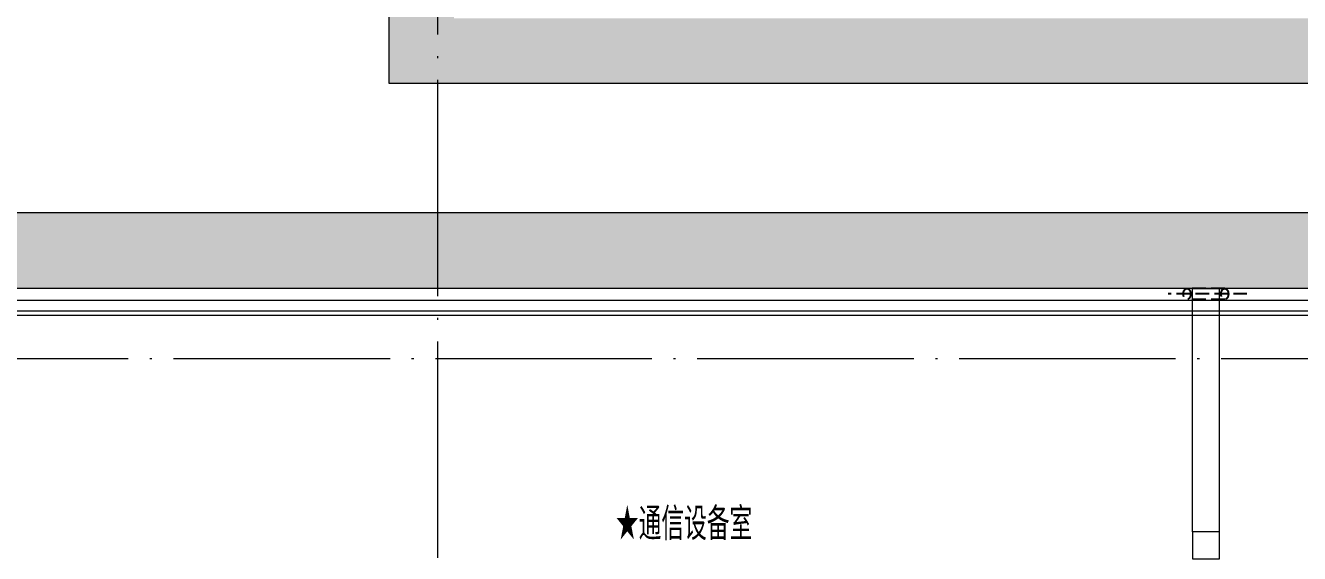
# Model space of a CAD drawing. Extents: x 13114849 to 13479250, y 160225 to 278773.
# Drawn here: x 13296589 to 13308363, y 202760 to 207642 of the extents above; entities that cross this region are included whole.
import ezdxf

# ---------------------------------------------------------------- set-up
doc = ezdxf.new("R2010")
doc.units = 0
doc.header["$LTSCALE"] = 1000
doc.header["$MEASUREMENT"] = 0
doc.linetypes.add('DASH', pattern=[0.35, 0.25, -0.1])
doc.linetypes.add('DOTE', pattern=[2.4200000000000004, 2, -0.2, 0.02, -0.2])
doc.layers.add('DUCT-X-S管', color=3, linetype='Continuous')
doc.layers.add('建筑底图', color=8, linetype='Continuous', lineweight=13)
doc.layers.add('预埋管', color=8, linetype='Continuous', lineweight=5)
doc.styles.add('C', font='HZTXT_E', dxfattribs={"width": 0.7, "bigfont": 'HZTXT'})

# ---------------------------------------------------------------- blocks, each defined once
blk = doc.blocks.new('_FZH')
blk.add_lwpolyline([(-0.5, -0.5), (0.5, -0.5), (0.5, 0.5), (-0.4999999999999999, 0.5)], close=True)
blk = doc.blocks.new('A$C00460B6A')
at = {"layer": '预埋管', "linetype": 'DASH', "lineweight": -3, "ltscale": 0.5}
for p, q in [((729.1189822256565, 50.00143341813236), (-0.006739586591720581, 50.00143030937761)), ((523.463043898344, 100.0014334181324), (174.7439385093749, 100.0014303093776)), ((523.463043898344, 100.0014334181324), (174.7439385093749, 100.0014303093776)), ((523.4630443789065, 0.00143341813236475), (174.7439389880747, 0.001430309377610683))]:
    blk.add_line(p, q, dxfattribs=at)
for centre in [(174.7439387496561, 50.00143030937761), (523.4630441386253, 50.00143341813236)]:
    blk.add_ellipse(centre, major_axis=(-2.429254217184632e-07, 49.99999999906868), ratio=0.6701911663388869, start_param=3.141592653510884, end_param=9.42477796069047, dxfattribs=at)

msp = doc.modelspace()

# ---------------------------------------------------------------- hatches: boundary and pattern name
at = {"layer": 'DUCT-X-S管'}
h = msp.add_hatch(dxfattribs=at)
h.set_pattern_fill('ANSI31', color=8, scale=200)
h.set_pattern_definition([(45, (0, 0), (-224.5064030267288, 224.5064030267288), [])])
h.paths.add_polyline_path([(13249447.56620513, 209819.5139869216), (13249247.56620513, 209819.5139869219), (13249247.56620513, 209019.5139869219), (13249447.56620513, 209019.5139869216)])
h.paths.add_polyline_path([(13251249.25773995, 209419.5139869194), (13249447.76620513, 209419.5139869216), (13249447.76620513, 209019.5139869216), (13251249.25773995, 209019.5139869194)])
h.paths.add_polyline_path([(13251249.25773995, 209819.5139869194), (13249447.76620513, 209819.5139869216), (13249447.76620513, 209419.5139869216), (13251249.25773995, 209419.5139869194)])
h.paths.add_polyline_path([(13251249.45773995, 209819.5139869194), (13251249.45773995, 209419.5139869194), (13252049.45773995, 209419.5139869184)], flags=17)
h.paths.add_polyline_path([(13252049.45773995, 209419.5139869184), (13251249.45773995, 209419.5139869194), (13251249.45773995, 209019.5139869194)])
h.paths.add_polyline_path([(13252049.45773995, 209819.5139869184), (13251249.45773995, 209819.5139869194), (13252049.45773995, 209419.5139869184)], flags=17)
h.paths.add_polyline_path([(13252049.45773995, 209419.5139869184), (13251249.45773995, 209019.5139869194), (13252049.45773995, 209019.5139869184)])
h.paths.add_polyline_path([(13249247.36620514, 209819.5139869219), (13248747.36620513, 209819.5139869225), (13248747.36620513, 209419.5139869225), (13249247.36620514, 209419.5139869219)])
h.paths.add_polyline_path([(13249247.36620514, 209419.5139869219), (13248747.36620513, 209419.5139869225), (13248747.36620513, 209019.5139869225), (13249247.36620514, 209019.5139869219)])
h.paths.add_polyline_path([(13249247.36620513, 208619.5139868674), (13248747.36620513, 208619.5139868671), (13248747.36620513, 208219.5139868671), (13249247.36620513, 208219.5139868674)])
h.paths.add_polyline_path([(13249247.36620513, 208219.5139868674), (13248747.36620513, 208219.5139868671), (13248747.36620513, 207819.5139868671), (13249247.36620513, 207819.5139868674)])
h.paths.add_polyline_path([(13251198.63290905, 208619.5139868676), (13249447.76620513, 208619.5139868675), (13249447.76620513, 208219.5139868675), (13251198.63290905, 208219.5139868676)])
h.paths.add_polyline_path([(13249447.56620513, 208619.5139868647), (13249247.56620513, 208619.5139868647), (13249247.56620513, 207819.5139868702), (13249447.56620513, 207819.5139868703)])
h.paths.add_polyline_path([(13251198.63290905, 208219.5139868676), (13249447.76620513, 208219.5139868675), (13249447.76620513, 207819.5139868675), (13251198.63290905, 207819.5139868676)])
h.paths.add_polyline_path([(13251198.83290905, 208619.5139868676), (13251198.83290905, 208219.5139868676), (13251998.83290905, 208219.5139868676)])
h.paths.add_polyline_path([(13251998.83290905, 208219.5139868676), (13251198.83290905, 208219.5139868676), (13251198.83290905, 207819.5139868676)], flags=17)
h.paths.add_polyline_path([(13251998.83290905, 208219.5139868676), (13251198.83290905, 207819.5139868676), (13251998.83290905, 207819.5139868676)], flags=17)
h.paths.add_polyline_path([(13251998.83290905, 208619.5139868676), (13251198.83290905, 208619.5139868676), (13251998.83290905, 208219.5139868676)])
h.paths.add_polyline_path([(13252850.25773995, 209419.5139869174), (13252850.25773995, 209019.5139869174), (13253650.25773995, 209019.5139869164)], flags=17)
h.paths.add_polyline_path([(13253650.25773995, 209819.5139869164), (13252850.25773995, 209819.5139869174), (13252850.25773995, 209419.5139869174)])
h.paths.add_polyline_path([(13253650.25773995, 209819.5139869164), (13252850.25773995, 209419.5139869174), (13253650.25773995, 209419.5139869164)])
h.paths.add_polyline_path([(13253650.25773995, 209419.5139869164), (13252850.25773995, 209419.5139869174), (13253650.25773995, 209019.5139869164)], flags=17)
h.paths.add_polyline_path([(13256072.34927476, 209419.5139869133), (13253650.45773995, 209419.5139869164), (13253650.45773995, 209019.5139869164), (13256072.34927476, 209019.5139869133)])
h.paths.add_polyline_path([(13256072.34927476, 209819.5139869133), (13253650.45773995, 209819.5139869164), (13253650.45773995, 209419.5139869164), (13256072.34927476, 209419.5139869133)])
h.paths.add_polyline_path([(13256072.34927476, 208619.5139868679), (13253599.83290905, 208619.5139868677), (13253599.83290905, 208219.5139868677), (13256072.34927476, 208219.5139868679)])
h.paths.add_polyline_path([(13256072.34927476, 208219.5139868679), (13253599.83290905, 208219.5139868677), (13253599.83290905, 207819.5139868677), (13256072.34927476, 207819.5139868679)])
h.paths.add_polyline_path([(13253599.63290905, 208619.5139868677), (13252799.63290905, 208219.5139868677), (13253599.63290905, 208219.5139868677)], flags=17)
h.paths.add_polyline_path([(13253599.63290905, 208219.5139868677), (13252799.63290905, 208219.5139868677), (13253599.63290905, 207819.5139868677)])
h.paths.add_polyline_path([(13252799.63290905, 208219.5139868677), (13252799.63290905, 207819.5139868677), (13253599.63290905, 207819.5139868677)])
h.paths.add_polyline_path([(13253599.63290905, 208619.5139868677), (13252799.63290905, 208619.5139868677), (13252799.63290905, 208219.5139868677)], flags=17)
h.paths.add_polyline_path([(13256272.54927476, 208619.5139868679), (13256072.54927476, 208619.5139868679), (13256072.54927476, 207819.5139868679), (13256272.54927476, 207819.5139868679)])
h.paths.add_polyline_path([(13256772.82409987, 208619.5139868679), (13256272.74927476, 208619.5139868679), (13256272.74927476, 208219.5139868679), (13256772.82409987, 208219.5139868679)])
h.paths.add_polyline_path([(13256772.82409987, 208219.5139868679), (13256272.74927476, 208219.5139868679), (13256272.74927476, 207819.5139868679), (13256772.82409987, 207819.5139868679)])
h.paths.add_polyline_path([(13256773.74210515, 209419.513986911), (13256272.74927476, 209419.5139869126), (13256272.74927476, 209019.5139869126), (13256773.74210515, 209019.513986911)])
h.paths.add_polyline_path([(13256272.54927477, 209819.5139869098), (13256072.54927477, 209819.5139869105), (13256072.54927476, 209019.513986916), (13256272.54927476, 209019.5139869153)])
h.paths.add_polyline_path([(13256773.74210515, 209819.513986911), (13256272.74927477, 209819.5139869126), (13256272.74927476, 209419.5139869126), (13256773.74210515, 209419.513986911)])
h.paths.add_polyline_path([(13259709.96315765, 209819.5139869007), (13259397.2421051, 209819.5139869017), (13259397.2421051, 209419.5139869017), (13259709.96315764, 209419.5139869007)])
h.paths.add_polyline_path([(13259810.16315765, 209641.9598676498), (13259810.16315765, 209819.5139869004), (13259710.16315765, 209819.5139869007), (13259710.16315764, 209019.5139869007), (13259910.16315764, 209019.5139869), (13259910.16315765, 209819.5139869), (13259810.16315765, 209819.5139869004)])
h.paths.add_polyline_path([(13260223.08421019, 209819.513986899), (13259910.36315764, 209819.5139869), (13259910.36315764, 209419.5139869), (13260223.08421019, 209419.513986899)])
h.paths.add_polyline_path([(13259709.96315764, 209419.5139869007), (13259397.2421051, 209419.5139869017), (13259397.24210509, 209019.5139869017), (13259709.96315764, 209019.5139869007)])
h.paths.add_polyline_path([(13260223.08421019, 209419.513986899), (13259910.36315764, 209419.5139869), (13259910.36315764, 209019.5139869), (13260223.08421019, 209019.513986899)])
h.paths.add_polyline_path([(13260423.28421019, 209819.5139868983), (13260223.28421019, 209819.513986899), (13260223.28421019, 209019.513986899), (13260423.28421019, 209019.5139868983)])
h.paths.add_polyline_path([(13260702.16620409, 209819.5139868973), (13260423.48421019, 209819.5139868983), (13260423.48421019, 209419.5139868983), (13260702.16620409, 209419.5139868973)])
h.paths.add_polyline_path([(13260702.16620409, 209419.5139868973), (13260423.48421019, 209419.5139868983), (13260423.48421019, 209019.5139868983), (13260702.16620408, 209019.5139868973)])
h.paths.add_polyline_path([(13261272.36620408, 209939.5139868975), (13261272.36620409, 209989.5139868971), (13260872.36620409, 209989.5139868971), (13260872.36620409, 209939.5139868989, -0.4142135623741164), (13260752.36620409, 209819.5139868989), (13260702.36620409, 209819.5139868973), (13260702.36620408, 209419.5139868973), (13260752.36620408, 209419.5139868971, 0.414213562374118)], flags=17)
h.paths.add_polyline_path([(13261672.36620409, 209989.5139868971), (13261272.36620409, 209989.5139868971), (13261272.36620408, 209939.5139868975, -0.4142135623741175), (13260752.36620408, 209419.5139868971), (13260702.36620408, 209419.5139868973), (13260702.36620408, 209019.5139868973), (13261672.36620409, 209019.513986894)])
h.paths.add_polyline_path([(13261272.36620409, 212034.1166338175), (13260872.36620409, 212034.1166338175), (13260872.36620409, 209989.7139868971), (13261272.36620409, 209989.7139868971)])
h.paths.add_polyline_path([(13261672.36620409, 212034.1166338175), (13261272.36620409, 212034.1166338175), (13261272.36620409, 209989.7139868971), (13261672.36620409, 209989.7139868971)])
h.paths.add_polyline_path([(13261272.36620409, 214612.6941479993), (13260872.36620409, 214612.6941479993), (13260872.36620409, 212234.5166338175), (13261272.36620409, 212234.5166338175)])
h.paths.add_polyline_path([(13261672.36620409, 214612.6941479993), (13261272.36620409, 214612.6941479993), (13261272.36620409, 212234.5166338175), (13261672.36620409, 212234.5166338175)])
h.paths.add_polyline_path([(13261672.36620409, 212234.3166338175), (13260872.36620409, 212234.3166338175), (13260872.36620409, 212034.3166338175), (13261672.36620409, 212034.3166338175)])
h.paths.add_polyline_path([(13261572.36620398, 215112.8941479993), (13260772.36620398, 215112.8941479994), (13260872.36620409, 214612.8941479993), (13261272.36620409, 214612.8941479993)])
h.paths.add_polyline_path([(13262372.36620398, 215112.8941479992), (13261572.36620398, 215112.8941479993), (13261272.36620409, 214612.8941479993), (13261672.36620409, 214612.8941479993)])
h.paths.add_polyline_path([(13262372.36620398, 215332.584179116), (13261572.36620398, 215332.584179116), (13261572.36620398, 215113.0941479993), (13262372.36620398, 215113.0941479993)])
h.paths.add_polyline_path([(13262372.36620398, 215532.784179116), (13260772.36620398, 215532.784179116), (13260772.36620398, 215332.784179116), (13262372.36620398, 215332.784179116)])
h.paths.add_polyline_path([(13261572.36620398, 215784.5146854253), (13260772.36620398, 215784.5146854253), (13260772.36620398, 215532.984179116), (13261572.36620398, 215532.984179116)])
h.paths.add_polyline_path([(13261572.36620398, 215332.584179116), (13260772.36620398, 215332.584179116), (13260772.36620398, 215113.0941479993), (13261572.36620398, 215113.0941479993)])
h.paths.add_polyline_path([(13262372.36620398, 215784.5146854253), (13261572.36620398, 215784.5146854253), (13261572.36620398, 215532.984179116), (13262372.36620398, 215532.984179116)])
h.paths.add_polyline_path([(13259910.16315764, 208619.5139868683), (13259810.16315764, 208619.5139868683), (13259810.16315764, 208441.959867618), (13259820.38812521, 208440.0484899194), (13259829.66662314, 208431.5900214406), (13259833.10255121, 208419.5139868649), (13259830.82508248, 208411.5095145428), (13259827.11557405, 208404.0598173516), (13259820.03992621, 208399.6787616905), (13259810.16315764, 208395.8524811628), (13259810.16315764, 208397.0681061186), (13259799.93819007, 208398.9794838172), (13259790.65969214, 208407.437952296), (13259787.22376407, 208419.5139868717), (13259790.65969215, 208431.5900214406), (13259799.93819007, 208440.0484899194), (13259810.16315764, 208441.9598676175), (13259810.16315764, 208619.5139868683), (13259710.16315764, 208619.5139868683), (13259710.16315764, 207819.5139868683), (13259910.16315764, 207819.5139868683)])
h.paths.add_polyline_path([(13260222.16620498, 208219.5139868684), (13259910.36315764, 208219.5139868683), (13259910.36315764, 207819.5139868683), (13260222.16620498, 207819.5139868684)])
h.paths.add_polyline_path([(13259709.96315764, 208619.5139868683), (13259396.32409987, 208619.5139868683), (13259396.32409987, 208219.5139868683), (13259709.96315764, 208219.5139868683)])
h.paths.add_polyline_path([(13259709.96315764, 208219.5139868683), (13259396.32409987, 208219.5139868683), (13259396.32409987, 207819.5139868683), (13259709.96315764, 207819.5139868683)])
h.paths.add_polyline_path([(13260422.36620498, 208619.5139868684), (13260222.36620498, 208619.5139868684), (13260222.36620498, 207819.5139868684), (13260422.36620498, 207819.5139868684)])
h.paths.add_polyline_path([(13260222.16620498, 208619.5139868684), (13259910.36315764, 208619.5139868683), (13259910.36315764, 208219.5139868683), (13260222.16620498, 208219.5139868684)])
h.paths.add_polyline_path([(13260702.16620408, 208619.5139868684), (13260422.56620498, 208619.5139868684), (13260422.56620498, 208219.5139868684), (13260702.16620408, 208219.5139868684)])
h.paths.add_polyline_path([(13260702.16620408, 208219.5139868684), (13260422.56620498, 208219.5139868684), (13260422.56620498, 207819.5139868684), (13260702.16620408, 207819.5139868684)])
h.paths.add_polyline_path([(13261672.36620408, 208619.5139868686), (13260702.36620408, 208619.5139868684), (13260702.36620408, 208219.5139868684), (13260752.36620407, 208219.5139868684, -0.4142135623730951), (13261272.36620408, 207699.5139868668), (13261272.36620408, 207649.5139868685), (13261672.36620408, 207649.5139868685)])
h.paths.add_polyline_path([(13260752.36620407, 208219.5139868684), (13260702.36620408, 208219.5139868684), (13260702.36620408, 207819.5139868684), (13260752.36620407, 207819.5139868683, -0.414213562373095), (13260872.36620408, 207699.5139868664), (13260872.36620408, 207649.5139868685), (13261272.36620408, 207649.5139868685), (13261272.36620408, 207699.5139868668, 0.4142135623730845)], flags=17)
h.paths.add_polyline_path([(13261272.36620408, 207649.3139868685), (13260872.36620408, 207649.3139868685), (13260872.36620408, 206829.7143252046), (13261272.36620408, 206829.7143252046)])
h.paths.add_polyline_path([(13261672.36620408, 207649.3139868685), (13261272.36620408, 207649.3139868685), (13261272.36620408, 206829.7143252046), (13261672.36620408, 206829.7143252046)])
h.paths.add_polyline_path([(13261272.36620408, 206629.3143252046), (13260872.36620408, 206629.3143252046), (13260872.36620408, 199597.227107865), (13261272.36620408, 199597.227107865)])
h.paths.add_polyline_path([(13261672.36620408, 206629.3143252046), (13261272.36620408, 206629.3143252046), (13261272.36620408, 199597.227107865), (13261672.36620408, 199597.227107865)])
h.paths.add_polyline_path([(13261672.36620408, 206829.5143252046), (13260872.36620408, 206829.5143252046), (13260872.36620408, 206629.5143252046), (13261672.36620408, 206629.5143252046)])
h.paths.add_polyline_path([(13298012.1662041, 197010.0056730586), (13296334.13227398, 197010.0056730586), (13296334.13227398, 196610.0056730586), (13298012.1662041, 196610.0056730586)])
h.paths.add_polyline_path([(13298012.1662041, 196610.0056730586), (13296334.13227398, 196610.0056730586), (13296334.13227398, 196210.0056730586), (13298012.1662041, 196210.0056730586)])
h.paths.add_polyline_path([(13298062.3662041, 196610.0056730586), (13298012.3662041, 196610.0056730586), (13298012.3662041, 196210.0056730586), (13298062.3662041, 196210.005673057, -0.4142135623730951), (13298222.3662041, 196050.005673057), (13298222.3662041, 196000.0056730586), (13298622.3662041, 196000.0056730586), (13298622.3662041, 196050.0056730572, 0.414213562373095)], flags=17)
h.paths.add_polyline_path([(13299022.3662041, 197010.0056730586), (13298012.3662041, 197010.0056730586), (13298012.3662041, 196610.0056730586), (13298062.3662041, 196610.0056730586, -0.414213562373095), (13298622.3662041, 196050.0056730572), (13298622.3662041, 196000.0056730586), (13299022.3662041, 196000.0056730586)])
h.paths.add_polyline_path([(13298622.3662041, 195999.8056730586), (13298222.3662041, 195999.8056730586), (13298222.3662041, 195899.5), (13298622.3662041, 195899.5)])
h.paths.add_polyline_path([(13299022.3662041, 195999.8056730586), (13298622.3662041, 195999.8056730586), (13298622.3662041, 195899.5), (13299022.3662041, 195899.5)])
h.paths.add_polyline_path([(13298622.3662041, 195899.3), (13298222.3662041, 195899.3), (13297822.3662041, 195399.3), (13298622.3662041, 195399.3)])
h.paths.add_polyline_path([(13299022.3662041, 195899.3), (13298622.3662041, 195899.3), (13298622.3662041, 195399.3), (13299422.3662041, 195399.3)])
h.paths.add_polyline_path([(13299422.36620409, 195309.7146855955), (13297822.36620409, 195309.7146855955), (13297822.36620409, 195109.7146855955), (13299422.36620409, 195109.7146855955)])
h.paths.add_polyline_path([(13299422.3662041, 195399.0999999499), (13298622.3662041, 195399.1), (13298622.36620409, 195309.9146855955), (13299422.36620409, 195309.9146855454)])
h.paths.add_polyline_path([(13298622.3662041, 195399.1), (13297822.3662041, 195399.1000000501), (13297822.36620409, 195309.9146856456), (13298622.36620409, 195309.9146855955)])
h.paths.add_polyline_path([(13298622.36620409, 195109.5146855955), (13297822.36620409, 195109.5146855776), (13297822.3662041, 194859.5146855148), (13298622.3662041, 194859.5146855327)])
h.paths.add_polyline_path([(13299422.36620409, 195109.5146856134), (13298622.36620409, 195109.5146855955), (13298622.3662041, 194859.5146855327), (13299422.3662041, 194859.5146855505)])
at = {"layer": '建筑底图'}
h = msp.add_hatch(dxfattribs=at)
h.set_pattern_fill('钢筋混凝土', color=8, scale=100, style=0)
h.set_pattern_definition([(45, (0.2669163811951876, -129739.492322559), (-176.7766952966369, 176.7766952966369), []), (49.99999999999999, (0.2669163811951876, -129739.492322559), (717.2601826007534, -62.75213498259511), [75, -825]), (355, (0.2669163811951876, -129739.492322559), (-138.751333613, 752.1921337000118), [60, -660]), (100.4514, (60.03859638119519, -129744.721662559), (578.5093817140216, 689.4395420609536), [63.74019000000001, -701.142112]), (46.18420000000001, (0.2669163811951876, -129539.492322559), (1067.241048625644, -165.5190143290181), [112.5, -1237.5]), (96.6356, (89.20366138119519, -129553.285629559), (934.6627055487033, 974.1178709004417), [95.610288, -1051.713]), (351.1842, (0.2669163811951876, -129539.492322559), (934.6619451336272, 974.1186009253246), [90, -990]), (21, (100.2669163811952, -129589.492322559), (596.9070521184617, -402.6188906653388), [75, -825]), (326.0000000000001, (100.2669163811952, -129589.492322559), (243.3153319215817, 725.150045046853), [60, -660]), (71.4514, (150.0091493811952, -129623.043928559), (840.22262858149, 322.5304967099524), [63.74019000000001, -701.142112]), (37.50000000000001, (0.2669163811951876, -129739.492322559), (12.15985531729067, 332.8938538313115), [0, -652, 0, -670, 0, -662.5]), (7.499999999999999, (0.2669163811951876, -129739.492322559), (263.0695374421486, 394.4117118823602), [0, -382, 0, -637, 0, -252.5]), (327.5, (-222.7330836188048, -129739.492322559), (533.822436172409, -22.55487173437976), [0, -250, 0, -780, 0, -1035]), (317.5, (-322.7330836188048, -129739.492322559), (583.1861693423863, 100.1049823323177), [0, -325, 0, -518, 0, -735])])
h.paths.add_polyline_path([(13333997.36706131, 224709.5125439432), (13294898.3266213, 224709.5125439243), (13294898.3266213, 217009.5139677661), (13299947.36620429, 217009.5139677661), (13299947.36620442, 207109.5123762545), (13319627.36781459, 207109.5123762545), (13319627.36781599, 206729.5124832372), (13320127.3662034, 206729.5124850767), (13320127.36781474, 209209.5139065575), (13325547.36620441, 209209.5139065575), (13325547.36620441, 208709.5139069349), (13326297.3662033, 208709.513906935), (13326297.36620318, 206729.5125072933), (13326897.36620318, 206729.5125094265), (13326897.36620318, 207229.5124941133), (13326897.36620427, 209309.4927018727), (13326147.36620426, 209309.5139063675), (13326147.36620426, 213709.5139064658), (13326897.36620333, 213709.5139064768), (13326897.36620339, 214309.5139064768), (13325547.36620496, 214309.5139065336), (13325547.36620426, 209809.5139039927), (13319627.36779479, 209809.5139040793), (13319627.36781494, 207709.5123763969), (13300547.36620436, 207709.5123763969), (13300547.36620426, 217009.5139678336), (13304147.35267768, 217009.5139679143), (13304147.35267769, 217609.5139679978), (13295398.32662125, 217609.5139679978), (13295398.32662124, 224109.5139679142), (13333397.36620138, 224109.5125452583), (13333397.36620321, 213709.513907261), (13334147.36620447, 213709.5139072611), (13334147.36620447, 209309.5139068479), (13333397.3664911, 209309.5139068479), (13333397.3664911, 206729.5125333653), (13333697.3662034, 206729.5125346023), (13333997.36620334, 206729.5125361029), (13333997.36620356, 208709.5139075825), (13334747.36620447, 208709.5139075825), (13334747.36620447, 214309.5139064251), (13333997.36620323, 214309.5139064286)])
h.paths.add_polyline_path([(13326897.36615629, 217609.512545276), (13305647.35268833, 217609.0287815803), (13305647.36633649, 217009.5139683862), (13326897.36616125, 217009.512781654)], flags=17)
h = msp.add_hatch(dxfattribs=at)
h.set_pattern_fill('钢筋混凝土', color=8, scale=100, style=0)
h.set_pattern_definition([(45, (793255.2557103541, 7.916241884231567e-09), (-176.7766952966369, 176.7766952966369), []), (49.99999999999999, (793255.2557103541, 7.916241884231567e-09), (717.2601826007534, -62.75213498259511), [75, -825]), (355, (793255.2557103541, 7.916241884231567e-09), (-138.751333613, 752.1921337000118), [60, -660]), (100.4514, (793315.0273903534, -5.229339992074529), (578.5093817140216, 689.4395420609536), [63.74019000000001, -701.142112]), (46.18420000000001, (793255.2557103541, 200.0000000079162), (1067.241048625644, -165.5190143290181), [112.5, -1237.5]), (96.6356, (793344.1924553532, 186.2066930079018), (934.6627055487033, 974.1178709004417), [95.610288, -1051.713]), (351.1842, (793255.2557103541, 200.0000000079162), (934.6619451336272, 974.1186009253246), [90, -990]), (21, (793355.2557103541, 150.0000000079162), (596.9070521184617, -402.6188906653388), [75, -825]), (326.0000000000001, (793355.2557103541, 150.0000000079162), (243.3153319215817, 725.150045046853), [60, -660]), (71.4514, (793404.9979433548, 116.4483940079226), (840.22262858149, 322.5304967099524), [63.74019000000001, -701.142112]), (37.50000000000001, (793255.2557103541, 7.916241884231567e-09), (12.15985531729067, 332.8938538313115), [0, -652, 0, -670, 0, -662.5]), (7.499999999999999, (793255.2557103541, 7.916241884231567e-09), (263.0695374421486, 394.4117118823602), [0, -382, 0, -637, 0, -252.5]), (327.5, (793032.2557103541, 7.916241884231567e-09), (533.822436172409, -22.55487173437976), [0, -250, 0, -780, 0, -1035]), (317.5, (792932.2557103541, 7.916241884231567e-09), (583.1861693423863, 100.1049823323177), [0, -325, 0, -518, 0, -735])])
h.paths.add_polyline_path([(13274397.36620496, 205209.5123766038), (13311597.36622271, 205209.5123766038), (13311597.36622271, 205909.5123766038), (13274397.36620496, 205909.5123766038)])

# ---------------------------------------------------------------- linework, layer by layer
for p, q in [((13299947.36620429, 217009.5139677661), (13299947.36620442, 207109.5123762545)), ((13299947.36620442, 207109.5123762545), (13319627.36781459, 207109.5123762545)), ((13307372.36620496, 205209.5123766038), (13307622.36620496, 205209.5123766038)), ((13307372.36620504, 202959.5146855469), (13307372.36620496, 205209.5123766038)), ((13307622.36620505, 202959.5146855469), (13307622.36620496, 205209.5123766038))]:
    msp.add_line(p, q, dxfattribs=at)
at = {"layer": '建筑底图', "color": 8, "linetype": 'DOTE'}
for p, q in [((13300397.36620496, 209559.5146856282), (13300397.36620496, 180083.0282935039)), ((13474197.36620497, 204559.5146856282), (13119297.36620772, 204559.5146856282))]:
    msp.add_line(p, q, dxfattribs=at)
at = {"layer": '建筑底图', "color": 8}
for p, q in [((13311597.36622271, 205909.5123766038), (13271047.36620498, 205909.5123766038)), ((13310897.36622271, 205209.5123766038), (13270447.36620498, 205209.5123766038)), ((13310647.36622258, 204959.5150237129), (13277572.36620489, 204959.5123768846))]:
    msp.add_line(p, q, dxfattribs=at)
msp.add_lwpolyline([(13421797.36620497, 205259.5139687569), (13333997.36620318, 205259.5139784271), (13333997.36620356, 208709.5139075825), (13334747.36620447, 208709.5139075825), (13334747.36620449, 214309.5139064251), (13333997.36620323, 214309.5139683055), (13333997.36706131, 224709.5125439432), (13294898.3266213, 224709.5125439243), (13294898.3266213, 217009.5139677662), (13299947.36620429, 217009.5139677661), (13299947.36620442, 207109.5123762545), (13319627.36781459, 207109.5124487435), (13319627.36781459, 205259.5139686145), (13311597.36622271, 205259.5139686024), (13311597.36622271, 205909.5123766038), (13271047.366205, 205909.5143252863), (13271047.366205, 223959.5166330708), (13237197.36620504, 223959.5166330813), (13237197.36620504, 205909.5123766036), (13207597.36620496, 205909.5123766038)], dxfattribs=at)
at = {"layer": '建筑底图'}
for points in [[(13310497.36622271, 204809.511659578), (13310497.36622271, 205099.5124379108), (13289922.36620497, 205099.5123976212)], [(13310397.36622271, 204709.5123766038), (13310397.36622271, 204999.5124376927), (13289922.36620519, 204999.5123976212)]]:
    msp.add_lwpolyline(points, dxfattribs=at)

# ---------------------------------------------------------------- block references
msp.add_blockref('A$C00460B6A', (13307148.26271465, 205109.5109431992, 1.388694083554804e-07), dxfattribs=at)
at = {"layer": '建筑底图', "xscale": 250, "yscale": 250, "zscale": 250, "rotation": 180}
msp.add_blockref('_FZH', (13307497.36620496, 202834.5146852951), dxfattribs=at)

# ---------------------------------------------------------------- texts
at = {"layer": '建筑底图', "style": 'C', "width": 0.7}
msp.add_text('★通信设备室', height=300, dxfattribs=at).set_placement((13302045.25515311, 202883.7691610944))

doc.saveas('drawing.dxf')
